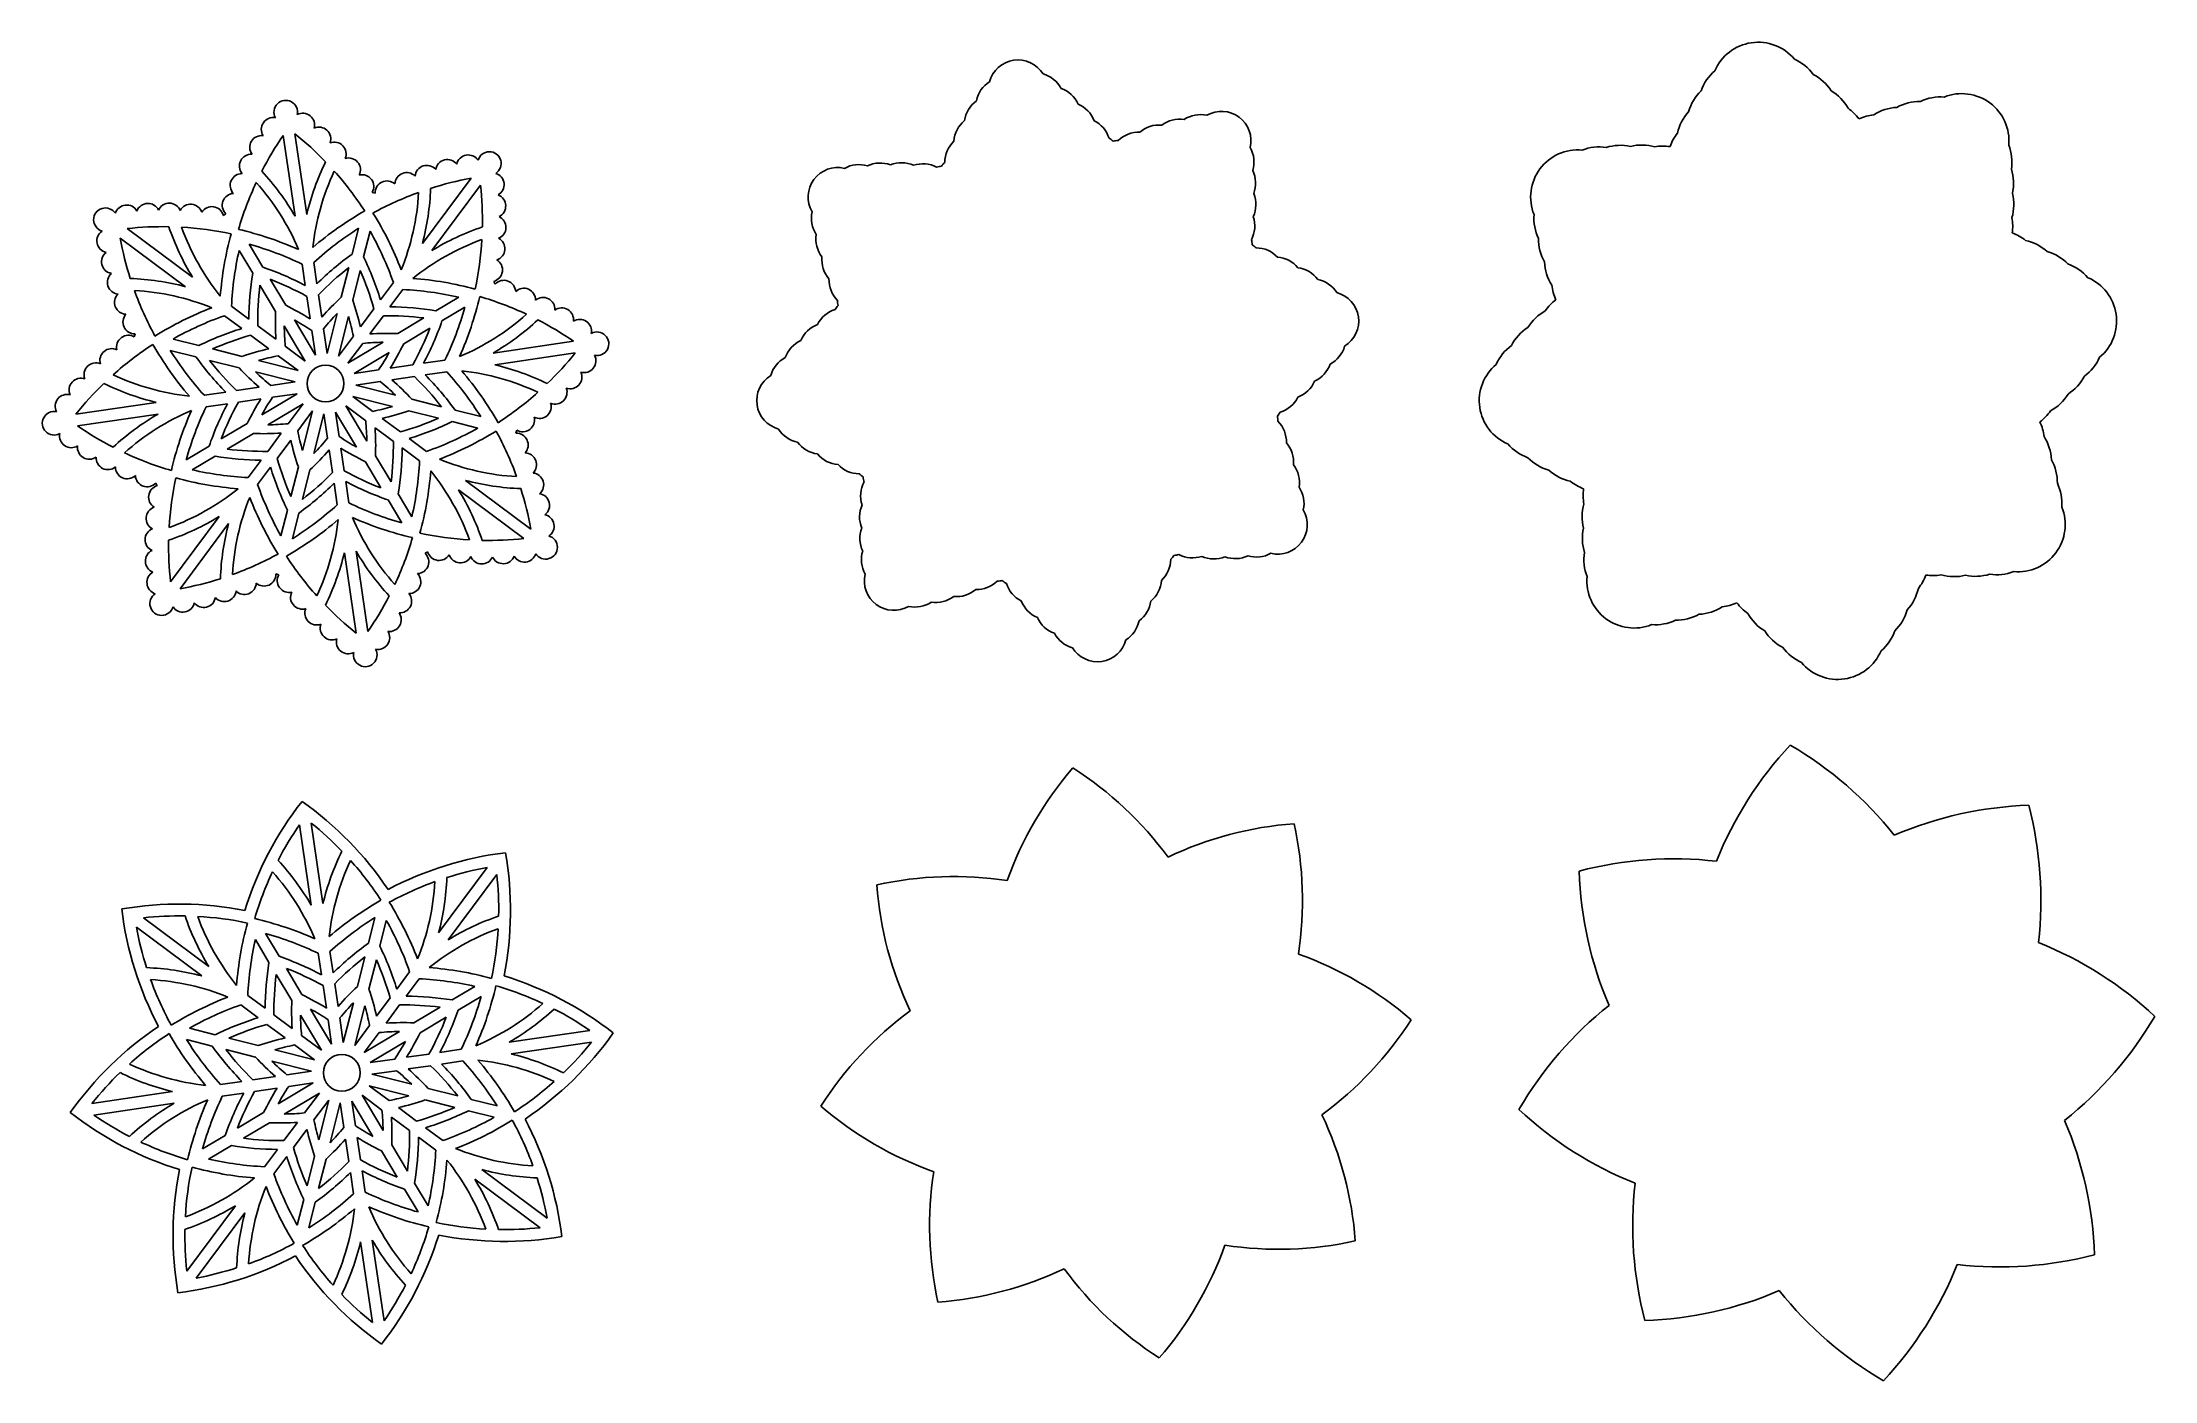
# Model space of a CAD drawing. Extents: x 273 to 631, y -24 to 203.
import ezdxf

# ---------------------------------------------------------------- set-up
doc = ezdxf.new("R2010")
doc.units = 0
doc.layers.get('0').update_dxf_attribs({"linetype": 'CONTINUOUS'})

msp = doc.modelspace()

# ---------------------------------------------------------------- linework, layer by layer
for p, q in [((314.094187, 186.756794), (316.095296, 173.096855)), ((316.073065, 187.046689), (318.074175, 173.386751)), ((345.933059, 179.509939), (337.689022, 168.435906)), ((329.683973, 176.986024), (329.178001, 177.113733)), ((347.537325, 178.315647), (339.293288, 167.241614)), ((304.389025, 173.482277), (303.940945, 173.214805)), ((286.456404, 169.367611), (297.530437, 161.123575)), ((287.650696, 170.971877), (298.724729, 162.72784)), ((326.877565, 171.019602), (325.777282, 166.660369)), ((328.816749, 170.530146), (327.716466, 166.170914)), ((306.623493, 167.27895), (308.927918, 163.418489)), ((308.3408, 168.304063), (310.645225, 164.443602)), ((317.288588, 164.951232), (317.819453, 161.327452)), ((319.267466, 165.241128), (319.798331, 161.617347)), ((310.149813, 161.371525), (312.797451, 156.936101)), ((311.86712, 162.396638), (314.514759, 157.961213)), ((325.19387, 164.348937), (323.929714, 159.340455)), ((327.133054, 163.859481), (325.868898, 158.850999)), ((332.772981, 161.832296), (330.58596, 158.894518)), ((350.047725, 161.577318), (349.780253, 162.025398)), ((305.328338, 157.811799), (308.266116, 155.624778)), ((318.090899, 159.474508), (318.648947, 155.665174)), ((320.069778, 159.764403), (320.627825, 155.955069)), ((334.377247, 160.638004), (332.190225, 157.700227)), ((343.844398, 159.34285), (339.983937, 157.038425)), ((344.86951, 157.625543), (341.00905, 155.321117)), ((304.134047, 156.207534), (307.071825, 154.020512)), ((309.768287, 154.50649), (312.856493, 152.207483)), ((314.269236, 154.470512), (317.830447, 148.504635)), ((315.986543, 155.495624), (319.547755, 149.529747)), ((320.916141, 153.986977), (321.526633, 149.819643)), ((323.226988, 156.556312), (321.526633, 149.819643)), ((325.166172, 156.066856), (323.465817, 149.330187)), ((329.467672, 157.392347), (327.168665, 154.304142)), ((331.071938, 156.198056), (328.772931, 153.10985)), ((337.936973, 155.81653), (333.501548, 153.168892)), ((338.962085, 154.099223), (334.526661, 151.451584)), ((288.980319, 153.118525), (288.85261, 152.612554)), ((295.436196, 152.251301), (299.795429, 151.151018)), ((302.106862, 150.567606), (307.115344, 149.30345)), ((308.573996, 152.902225), (311.662201, 150.603218)), ((314.452013, 151.019702), (317.830447, 148.504635)), ((318.937262, 153.697082), (319.547755, 149.529747)), ((325.980884, 152.708621), (323.465817, 149.330187)), ((331.035959, 151.697107), (325.070082, 148.135896)), ((327.585149, 151.514329), (325.070082, 148.135896)), ((363.322241, 151.872156), (349.662303, 149.871047)), ((294.946741, 150.312118), (299.305974, 149.211835)), ((301.617406, 148.628422), (306.625888, 147.364267)), ((309.899487, 148.600724), (316.636156, 146.900369)), ((313.257722, 149.415436), (316.636156, 146.900369)), ((332.061072, 149.9798), (326.095195, 146.418588)), ((330.262529, 147.029081), (326.095195, 146.418588)), ((336.039956, 147.875444), (332.230621, 147.317396)), ((341.51668, 148.677755), (337.8929, 148.14689)), ((363.612137, 149.893278), (349.952198, 147.892168)), ((306.20194, 143.50433), (310.011274, 144.062378)), ((309.410031, 146.661541), (316.1467, 144.961186)), ((311.979366, 144.350693), (316.1467, 144.961186)), ((330.552425, 145.050202), (326.38509, 144.43971)), ((333.121759, 142.739355), (326.38509, 144.43971)), ((336.329851, 145.896565), (332.520517, 145.338517)), ((341.806575, 146.698877), (338.182795, 146.168012)), ((278.919654, 139.507618), (292.579592, 141.508727)), ((300.725215, 142.702019), (304.348996, 143.232884)), ((301.015111, 140.72314), (304.638891, 141.254005)), ((306.491835, 141.525452), (310.301169, 142.083499)), ((310.470719, 139.421095), (316.436596, 142.982307)), ((311.495831, 137.703788), (317.461708, 141.265)), ((312.269261, 142.371814), (316.436596, 142.982307)), ((314.946641, 137.886566), (317.461708, 141.265)), ((316.550907, 136.692274), (319.065974, 140.070708)), ((317.365619, 133.334039), (319.065974, 140.070708)), ((326.545248, 133.905271), (322.984036, 139.871148)), ((323.594529, 135.703814), (322.984036, 139.871148)), ((328.079777, 138.381194), (324.701343, 140.89626)), ((328.262555, 134.930384), (324.701343, 140.89626)), ((329.274069, 139.985459), (325.895635, 142.500526)), ((332.632304, 140.800171), (325.895635, 142.500526)), ((340.424929, 138.833289), (335.416447, 140.097445)), ((340.914384, 140.772473), (335.905903, 142.036629)), ((347.58505, 139.088777), (343.225817, 140.189061)), ((279.209549, 137.528739), (292.869488, 139.529849)), ((303.569705, 135.301673), (308.00513, 137.949311)), ((304.594818, 133.584365), (309.030242, 136.232004)), ((311.459853, 133.20284), (313.75886, 136.291045)), ((319.304802, 132.844584), (321.005157, 139.581253)), ((321.61565, 135.413918), (321.005157, 139.581253)), ((332.763503, 134.894405), (329.675298, 137.193412)), ((333.957795, 136.498671), (330.869589, 138.797678)), ((347.095594, 137.149594), (342.736361, 138.249877)), ((353.551472, 136.28237), (353.679181, 136.788342)), ((297.66228, 131.775352), (301.522741, 134.079778)), ((313.064118, 132.008548), (315.363125, 135.096754)), ((322.462013, 129.636492), (321.903965, 133.445826)), ((324.440891, 129.926387), (323.882844, 133.735722)), ((337.203452, 131.589096), (334.265674, 133.776118)), ((338.397744, 133.193362), (335.459966, 135.380383)), ((298.687393, 130.058045), (302.547854, 132.362471)), ((308.154544, 128.762891), (310.341565, 131.700669)), ((309.758809, 127.568599), (311.945831, 130.506377)), ((315.398737, 125.541414), (316.662893, 130.549896)), ((317.337921, 125.051959), (318.602076, 130.06044)), ((330.66467, 127.004258), (328.017032, 131.439682)), ((332.381978, 128.02937), (329.734339, 132.464795)), ((292.484066, 127.823577), (292.751538, 127.375498)), ((323.264324, 124.159768), (322.733459, 127.783548)), ((325.243203, 124.449663), (324.712338, 128.073443)), ((335.908298, 122.121945), (333.603872, 125.982406)), ((354.881095, 118.429018), (343.807062, 126.673055)), ((356.075387, 120.033284), (345.001353, 128.277321)), ((294.994466, 111.085248), (303.238503, 122.159281)), ((313.715041, 118.870749), (314.815325, 123.229982)), ((315.654225, 118.381293), (316.754508, 122.740526)), ((334.190991, 121.096832), (331.886565, 124.957293)), ((296.598731, 109.890956), (304.842768, 120.96499)), ((326.458725, 102.354206), (324.457616, 116.014144)), ((328.437604, 102.644101), (326.436494, 116.30404)), ((338.142766, 115.918618), (338.590845, 116.18609)), ((312.847818, 112.414871), (313.353789, 112.287162)), ((316.850357, 69.897734), (318.851467, 56.237795)), ((318.829236, 70.187629), (320.830346, 56.527691)), ((348.68923, 62.650879), (340.445193, 51.576846)), ((350.293495, 61.456587), (342.049458, 50.382554)), ((290.406866, 54.112817), (301.480899, 45.86878)), ((329.633736, 54.160542), (328.533453, 49.801309)), ((289.212575, 52.508551), (300.286608, 44.264515)), ((309.379663, 50.41989), (311.684089, 46.559429)), ((311.096971, 51.445003), (313.401396, 47.584542)), ((331.57292, 53.671086), (330.472636, 49.311853)), ((320.044758, 48.092172), (320.575623, 44.468392)), ((322.023637, 48.382068), (322.554502, 44.758287)), ((327.95004, 47.489877), (326.685885, 42.481395)), ((329.889224, 47.000421), (328.625069, 41.991939)), ((312.905983, 44.512465), (315.553622, 40.077041)), ((314.623291, 45.537577), (317.270929, 41.102153)), ((335.529152, 44.973236), (333.34213, 42.035458)), ((337.133417, 43.778944), (334.946396, 40.841167)), ((308.084509, 40.952739), (311.022287, 38.765718)), ((320.84707, 42.615448), (321.405117, 38.806113)), ((322.825948, 42.905343), (323.383996, 39.096009)), ((325.983159, 39.697252), (324.282804, 32.960583)), ((332.223843, 40.533287), (329.924836, 37.445082)), ((346.600569, 42.48379), (342.740108, 40.179365)), ((347.625681, 40.766483), (343.76522, 38.462057)), ((306.890217, 39.348474), (309.827995, 37.161452)), ((311.330166, 36.043165), (314.418372, 33.744158)), ((312.524458, 37.64743), (315.612663, 35.348423)), ((317.025406, 37.611452), (320.586618, 31.645575)), ((318.742714, 38.636564), (322.303925, 32.670687)), ((321.693433, 36.838022), (322.303925, 32.670687)), ((323.672311, 37.127917), (324.282804, 32.960583)), ((327.922343, 39.207796), (326.221988, 32.471127)), ((328.737054, 35.849561), (326.221988, 32.471127)), ((333.828108, 39.338996), (331.529101, 36.25079)), ((340.693143, 38.95747), (336.257719, 36.309832)), ((341.718256, 37.240163), (337.282831, 34.592524)), ((297.702911, 33.453058), (302.062144, 32.352775)), ((298.192367, 35.392241), (302.5516, 34.291958)), ((304.863032, 33.708546), (309.871514, 32.44439)), ((316.013893, 32.556376), (319.392326, 30.041309)), ((317.208184, 34.160642), (320.586618, 31.645575)), ((333.79213, 34.838047), (327.826253, 31.276835)), ((330.34132, 34.655269), (327.826253, 31.276835)), ((334.817242, 33.12074), (328.851366, 29.559528)), ((366.078412, 35.013096), (352.418474, 33.011986)), ((366.368307, 33.034217), (352.708369, 31.033108)), ((304.373577, 31.769362), (309.382058, 30.505207)), ((312.166202, 29.802481), (318.902871, 28.102126)), ((312.655657, 31.741664), (319.392326, 30.041309)), ((333.0187, 30.170021), (328.851366, 29.559528)), ((338.796126, 31.016384), (334.986792, 30.458336)), ((339.086022, 29.037505), (335.276687, 28.479457)), ((344.272851, 31.818695), (340.64907, 31.28783)), ((344.562746, 29.839817), (340.938966, 29.308952)), ((303.481386, 25.842959), (307.105166, 26.373823)), ((308.95811, 26.64527), (312.767445, 27.203318)), ((309.248006, 24.666391), (313.05734, 25.224439)), ((313.226889, 22.562035), (319.192766, 26.123247)), ((314.735536, 27.491633), (318.902871, 28.102126)), ((315.025432, 25.512754), (319.192766, 26.123247)), ((332.030239, 23.126399), (328.651805, 25.641466)), ((335.388474, 23.941111), (328.651805, 25.641466)), ((333.308595, 28.191142), (329.141261, 27.58065)), ((335.87793, 25.880294), (329.141261, 27.58065)), ((343.670555, 23.913413), (338.662073, 25.177568)), ((281.675824, 22.648558), (295.335763, 24.649667)), ((281.96572, 20.669679), (295.625658, 22.670789)), ((303.771281, 23.86408), (307.395062, 24.394945)), ((314.252002, 20.844728), (320.217879, 24.40594)), ((317.702812, 21.027506), (320.217879, 24.40594)), ((319.307077, 19.833214), (321.822144, 23.211648)), ((320.121789, 16.474979), (321.822144, 23.211648)), ((322.060973, 15.985524), (323.761328, 22.722193)), ((324.371821, 18.554858), (323.761328, 22.722193)), ((329.301418, 17.046211), (325.740206, 23.012088)), ((326.350699, 18.844754), (325.740206, 23.012088)), ((330.835948, 21.522134), (327.457514, 24.0372)), ((331.018725, 18.071323), (327.457514, 24.0372)), ((336.713965, 19.639611), (333.62576, 21.938618)), ((343.181099, 21.974229), (338.172618, 23.238385)), ((350.34122, 22.229717), (345.981987, 23.330001)), ((306.325876, 18.442612), (310.7613, 21.090251)), ((307.350988, 16.725305), (311.786413, 19.372944)), ((314.216023, 16.34378), (316.51503, 19.431985)), ((315.820289, 15.149488), (318.119296, 18.237694)), ((335.519674, 18.035345), (332.431468, 20.334352)), ((341.153914, 16.334302), (338.216136, 18.521323)), ((349.851765, 20.290534), (345.492532, 21.390817)), ((300.418451, 14.916292), (304.278912, 17.220718)), ((301.443563, 13.198985), (305.304024, 15.50341)), ((310.910714, 11.903831), (313.097736, 14.841609)), ((325.218183, 12.777432), (324.660136, 16.586766)), ((327.197062, 13.067327), (326.639014, 16.876662)), ((333.420841, 10.145198), (330.773202, 14.580622)), ((335.138148, 11.17031), (332.49051, 15.605735)), ((339.959623, 14.730036), (337.021845, 16.917058)), ((312.51498, 10.709539), (314.702001, 13.647317)), ((318.154908, 8.682354), (319.419063, 13.690836)), ((320.094091, 8.192898), (321.358247, 13.20138)), ((326.020495, 7.300707), (325.48963, 10.924488)), ((327.999373, 7.590603), (327.468509, 11.214383)), ((358.831557, 3.174224), (347.757524, 11.418261)), ((336.947161, 4.237772), (334.642736, 8.098233)), ((338.664468, 5.262885), (336.360043, 9.123346)), ((357.637266, 1.569958), (346.563232, 9.813995)), ((297.750637, -5.773812), (305.994673, 5.300221)), ((299.354902, -6.968104), (307.598939, 4.10593)), ((316.471212, 2.011689), (317.571495, 6.370922)), ((318.410396, 1.522233), (319.510679, 5.881466)), ((329.214896, -14.504854), (327.213786, -0.844916)), ((331.193774, -14.214959), (329.192665, -0.55502))]:
    msp.add_line(p, q)
for centre in [(321.265895, 144.700448), (324.022066, 27.841388)]:
    msp.add_circle(centre, 3.119147)
for centre, radius, start, end in [((564.117008, 194.568733), 8, 39.823782, 156.844719), ((438.638796, 194.568733), 5, 31.666088, 165.002412), ((441.530237, 192.383267), 5, 28.066088, 74.16704), ((561.97393, 191.645736), 8, 130.659154, 160.444719), ((567.00845, 192.383267), 8, 36.223782, 66.009347), ((569.756959, 190.020558), 8, 32.623782, 62.409347), ((436.495718, 191.645736), 5, 122.50146, 168.602412), ((444.278746, 190.020558), 5, 24.466088, 70.56704), ((560.018618, 188.593942), 8, 134.259154, 164.044719), ((572.351689, 187.489932), 8, 29.023782, 58.809347), ((598.631347, 185.857213), 8, 354.823782, 111.844719), ((312.381384, 187.795703), 2, 78.778134, 212.325738), ((314.524462, 190.7187), 2, 347.942763, 208.725738), ((317.415903, 188.533233), 2, 344.342763, 117.890366), ((434.540405, 188.593942), 5, 126.10146, 172.202412), ((446.873476, 187.489932), 5, 20.866088, 66.96704), ((469.570878, 185.305727), 5, 77.50146, 123.602412), ((473.153134, 185.857213), 5, 346.666088, 120.002412), ((558.258787, 185.425395), 8, 137.859154, 167.644719), ((574.782399, 184.801374), 8, 36.535002, 55.209347), ((584.608176, 182.321319), 8, 96.459154, 115.133498), ((588.023642, 183.534284), 8, 92.859154, 122.644719), ((591.508532, 184.530397), 8, 89.259154, 119.044719), ((595.049091, 185.305727), 8, 85.659154, 115.444719), ((310.426071, 184.743909), 2, 82.378134, 215.925738), ((359.958557, 155.160276), 55.694528, 145.436575, 152.701219), ((281.198853, 143.62239), 55.694528, 43.967282, 51.231926), ((320.164412, 186.170525), 2, 340.742763, 114.290366), ((432.780574, 185.425395), 5, 129.70146, 175.802412), ((449.304186, 184.801374), 5, 17.266088, 63.36704), ((451.561284, 181.965496), 5, 49.928201, 59.76704), ((459.129963, 182.321319), 5, 88.30146, 134.402412), ((462.54543, 183.534284), 5, 84.70146, 130.802412), ((466.030319, 184.530397), 5, 81.10146, 127.202412), ((556.701384, 182.1526), 8, 141.459154, 160.133498), ((308.66624, 181.575362), 2, 85.978134, 219.525738), ((322.759142, 183.639898), 2, 337.142763, 110.690366), ((325.189852, 180.951341), 2, 333.542763, 107.090366), ((341.915985, 180.680364), 2, 37.378134, 170.925738), ((345.456544, 181.455693), 2, 33.778134, 167.325738), ((349.0388, 182.007179), 2, 302.942763, 163.725738), ((431.223171, 182.1526), 5, 133.30146, 179.402412), ((455.7974, 180.896288), 5, 91.90146, 101.740299), ((473.652334, 182.267297), 5, 343.066088, 29.16704), ((533.551711, 176.323386), 8, 84.823782, 201.844719), ((537.141626, 176.822586), 8, 81.223782, 111.009347), ((540.755803, 177.095388), 8, 77.623782, 107.409347), ((544.379977, 177.140715), 8, 74.023782, 103.809347), ((547.999846, 176.95839), 8, 81.535002, 100.209347), ((599.130546, 182.267297), 8, 351.223782, 21.009347), ((307.108837, 178.302566), 2, 89.578134, 223.125738), ((278.8779, 151.444125), 43.057814, 30.190442, 42.807457), ((359.938446, 163.319071), 43.057814, 153.861044, 166.478059), ((359.938446, 163.319071), 41.057814, 154.936323, 173.761204), ((281.198853, 143.62239), 55.694528, 33.01253, 41.755299), ((327.44695, 178.115463), 2, 329.942763, 103.490366), ((335.015629, 178.471286), 2, 44.578134, 178.125738), ((338.431095, 179.684251), 2, 40.978134, 174.525738), ((356.021954, 124.73682), 55.694528, 100.436575, 107.701219), ((349.538, 178.417263), 2, 299.342763, 72.890366), ((408.073498, 176.323386), 5, 76.666088, 210.002412), ((411.663414, 176.822586), 5, 73.066088, 119.16704), ((415.27759, 177.095388), 5, 69.466088, 115.56704), ((418.901765, 177.140715), 5, 65.866088, 111.96704), ((422.521634, 176.95839), 5, 62.266088, 108.36704), ((426.122912, 176.549131), 5, 94.928201, 104.76704), ((429.874342, 178.788472), 5, 136.90146, 146.740299), ((473.925136, 178.65312), 5, 339.466088, 25.56704), ((599.403349, 178.65312), 8, 347.623782, 17.409347), ((305.760007, 174.938439), 2, 93.178134, 226.725738), ((359.958557, 155.160276), 55.694528, 154.913202, 163.655971), ((278.8779, 151.444125), 41.057814, 22.907297, 41.732177), ((356.021954, 124.73682), 55.694528, 109.913202, 118.655971), ((331.683065, 177.046255), 2, 48.178134, 181.725738), ((296.061556, 179.441786), 41.057814, 337.907297, 356.732177), ((296.061556, 179.441786), 43.057814, 345.190442, 357.807457), ((292.171917, 172.269823), 55.694528, 358.967282, 6.231926), ((349.810802, 174.803087), 2, 295.742763, 69.290366), ((473.970464, 175.028946), 5, 335.866088, 21.96704), ((599.448676, 175.028946), 8, 344.023782, 13.809347), ((283.959164, 172.473352), 2, 32.942763, 253.725738), ((287.54908, 172.972552), 2, 29.342763, 162.890366), ((291.163256, 173.245354), 2, 25.742763, 159.290366), ((294.787431, 173.290682), 2, 22.142763, 155.690366), ((298.4073, 173.108356), 2, 18.542763, 152.090366), ((302.008577, 172.699097), 2, 14.942763, 148.490366), ((356.021954, 124.73682), 56.694528, 119.735584, 130.60376), ((281.198853, 143.62239), 56.694528, 21.064741, 31.932917), ((349.85613, 171.178912), 2, 292.142763, 65.690366), ((408.624984, 172.74113), 5, 167.50146, 213.602412), ((473.788138, 171.409077), 5, 332.266088, 18.36704), ((534.103197, 172.74113), 8, 175.659154, 205.444719), ((599.266351, 171.409077), 8, 351.535002, 10.209347), ((284.51065, 168.891096), 2, 123.778134, 257.325738), ((341.229523, 179.456506), 55.694528, 190.436575, 197.701219), ((293.69652, 115.606469), 55.694528, 88.967282, 96.231926), ((335.446163, 185.211425), 43.057814, 198.861044, 211.478059), ((293.69652, 115.606469), 55.694528, 78.01253, 86.755299), ((335.446163, 185.211425), 41.057814, 199.936323, 218.761204), ((359.958557, 155.160276), 56.694528, 164.735584, 175.60376), ((293.69652, 115.606469), 56.694528, 66.064741, 76.932917), ((356.021954, 124.73682), 54.694528, 122.198728, 132.221282), ((281.198853, 143.62239), 54.694528, 19.447219, 29.469773), ((361.776873, 130.52018), 41.057814, 109.936323, 128.761204), ((361.776873, 130.52018), 43.057814, 108.861044, 121.478059), ((292.171917, 172.269823), 55.694528, 348.01253, 356.755299), ((349.673804, 167.559043), 2, 288.542763, 62.090366), ((409.400313, 169.200571), 5, 171.10146, 217.202412), ((473.378879, 167.807799), 5, 4.928201, 14.76704), ((534.878526, 169.200571), 8, 179.259154, 209.044719), ((604.460561, 162.70754), 8, 51.459154, 70.133498), ((607.733356, 161.150136), 8, 47.859154, 77.644719), ((285.285979, 165.350537), 2, 127.378134, 260.925738), ((359.958557, 155.160276), 54.694528, 167.198728, 177.221282), ((293.69652, 115.606469), 54.694528, 64.447219, 74.469773), ((356.021954, 124.73682), 51.694528, 125.8076, 134.485161), ((281.198853, 143.62239), 51.694528, 17.183339, 25.860901), ((349.264545, 163.957766), 2, 284.942763, 58.490366), ((410.396426, 165.715681), 5, 174.70146, 220.802412), ((475.618221, 164.056369), 5, 46.90146, 56.740299), ((478.982348, 162.70754), 5, 43.30146, 89.402412), ((482.255143, 161.150136), 5, 39.70146, 85.802412), ((535.874639, 165.715681), 8, 182.859154, 212.644719), ((610.901903, 159.390306), 8, 44.259154, 74.044719), ((613.953697, 157.434993), 8, 40.659154, 70.444719), ((286.282092, 161.865648), 2, 130.978134, 264.525738), ((286.524557, 119.496109), 43.057814, 75.190442, 87.807457), ((359.958557, 155.160276), 51.694528, 170.8076, 179.485161), ((359.958557, 155.160276), 50.194528, 172.891797, 180.746301), ((293.69652, 115.606469), 51.694528, 62.183339, 70.860901), ((293.69652, 115.606469), 50.194528, 60.9222, 68.776704), ((356.021954, 124.73682), 50.194528, 127.891797, 135.746301), ((281.198853, 143.62239), 50.194528, 15.9222, 23.776704), ((331.725723, 106.007786), 56.694528, 74.735584, 85.60376), ((351.503886, 160.206336), 2, 3.178134, 136.725738), ((411.609392, 162.300215), 5, 178.30146, 224.402412), ((485.42369, 159.390306), 5, 36.10146, 82.202412), ((488.475484, 157.434993), 5, 32.50146, 78.602412), ((537.087604, 162.300215), 8, 186.459154, 205.133498), ((616.876694, 155.291915), 8, 309.823782, 66.844719), ((287.495057, 158.450182), 2, 134.578134, 268.125738), ((341.229523, 179.456506), 55.694528, 199.913202, 208.655971), ((286.524557, 119.496109), 41.057814, 67.907297, 86.732177), ((293.69652, 115.606469), 47.194528, 58.081366, 63.824922), ((356.021954, 124.73682), 47.194528, 132.843578, 138.587135), ((281.198853, 143.62239), 47.194528, 13.081366, 18.824922), ((331.725723, 106.007786), 51.694528, 80.8076, 89.485161), ((331.725723, 106.007786), 54.694528, 77.198728, 87.221282), ((292.171917, 172.269823), 54.694528, 334.447219, 344.469773), ((292.171917, 172.269823), 56.694528, 336.064741, 346.932917), ((331.725723, 106.007786), 55.694528, 64.913202, 73.655971), ((354.868014, 158.857506), 2, 359.578134, 133.125738), ((358.140809, 157.300103), 2, 355.978134, 129.525738), ((411.965214, 154.731536), 5, 139.928201, 149.76704), ((413.034422, 158.967651), 5, 181.90146, 191.740299), ((491.398481, 155.291915), 5, 301.666088, 75.002412), ((534.607549, 152.474438), 8, 126.535002, 145.209347), ((288.920088, 155.117618), 2, 138.178134, 271.725738), ((322.343953, 104.633406), 56.694528, 111.064741, 121.932917), ((322.343953, 104.633406), 54.694528, 109.447219, 119.469773), ((322.343953, 104.633406), 51.694528, 107.183339, 115.860901), ((359.958557, 155.160276), 47.194528, 177.843578, 183.587135), ((359.958557, 155.160276), 45.694528, 180.864919, 185.198944), ((293.69652, 115.606469), 45.694528, 56.469557, 60.803582), ((356.021954, 124.73682), 45.694528, 135.864919, 140.198944), ((281.198853, 143.62239), 45.694528, 11.469557, 15.803582), ((331.725723, 106.007786), 50.194528, 82.891797, 90.746301), ((292.171917, 172.269823), 50.194528, 330.9222, 338.776704), ((292.171917, 172.269823), 51.694528, 332.183339, 340.860901), ((328.009572, 187.088443), 41.057814, 292.907297, 311.732177), ((328.009572, 187.088443), 43.057814, 300.190442, 312.807457), ((331.725723, 106.007786), 55.694528, 55.436575, 62.701219), ((361.309356, 155.540272), 2, 352.378134, 125.925738), ((364.36115, 153.584959), 2, 348.778134, 122.325738), ((406.440779, 150.043728), 5, 110.866088, 156.96704), ((409.129337, 152.474438), 5, 107.266088, 153.36704), ((529.388365, 147.448998), 8, 122.623782, 152.409347), ((531.918992, 150.043728), 8, 119.023782, 148.809347), ((285.015002, 148.624405), 2, 63.542763, 197.090366), ((322.343953, 104.633406), 55.694528, 123.01253, 131.755299), ((287.85088, 150.881503), 2, 59.942763, 193.490366), ((341.229523, 179.456506), 56.694528, 209.735584, 220.60376), ((322.343953, 104.633406), 50.194528, 105.9222, 113.776704), ((322.343953, 104.633406), 47.194528, 103.081366, 108.824922), ((331.725723, 106.007786), 45.694528, 90.864919, 95.198944), ((331.725723, 106.007786), 47.194528, 87.843578, 93.587135), ((292.171917, 172.269823), 47.194528, 328.081366, 333.824922), ((367.284147, 151.441881), 2, 257.942763, 118.725738), ((403.910152, 147.448998), 5, 114.466088, 160.56704), ((489.213015, 152.400474), 5, 298.066088, 344.16704), ((527.025656, 144.700489), 8, 126.223782, 156.009347), ((282.326445, 146.193694), 2, 67.142763, 200.690366), ((341.229523, 179.456506), 54.694528, 212.198728, 222.221282), ((341.229523, 179.456506), 51.694528, 215.8076, 224.485161), ((341.229523, 179.456506), 50.194528, 217.891797, 225.746301), ((341.229523, 179.456506), 47.194528, 222.843578, 228.587135), ((322.343953, 104.633406), 45.694528, 101.469557, 105.803582), ((292.171917, 172.269823), 45.694528, 326.469557, 330.803582), ((339.884519, 106.027897), 41.057814, 64.936323, 83.761204), ((301.302267, 109.944389), 56.694528, 29.735584, 40.60376), ((339.884519, 106.027897), 43.057814, 63.861044, 76.478059), ((320.187838, 184.76749), 55.694528, 313.967282, 321.231926), ((365.098681, 148.55044), 2, 254.342763, 27.890366), ((401.547444, 144.700489), 5, 118.066088, 164.16704), ((486.850307, 149.651964), 5, 294.466088, 340.56704), ((524.84019, 141.809048), 8, 129.823782, 246.844719), ((614.691228, 152.400474), 8, 306.223782, 336.009347), ((279.795818, 143.598964), 2, 70.742763, 204.290366), ((322.343953, 104.633406), 55.694528, 133.967282, 141.231926), ((302.647272, 183.372998), 43.057814, 243.861044, 256.478059), ((302.647272, 183.372998), 41.057814, 244.936323, 263.761204), ((341.229523, 179.456506), 45.694528, 225.864919, 230.198944), ((301.302267, 109.944389), 45.694528, 45.864919, 50.198944), ((301.302267, 109.944389), 47.194528, 42.843578, 48.587135), ((301.302267, 109.944389), 50.194528, 37.891797, 45.746301), ((301.302267, 109.944389), 51.694528, 35.8076, 44.485161), ((301.302267, 109.944389), 54.694528, 32.198728, 42.221282), ((360.205346, 143.207201), 2, 247.142763, 20.690366), ((362.735972, 145.801931), 2, 250.742763, 24.290366), ((399.361978, 141.809048), 5, 121.666088, 255.002412), ((484.31968, 147.057235), 5, 290.866088, 336.96704), ((612.328519, 149.651964), 8, 302.623782, 332.409347), ((275.247643, 137.959014), 2, 77.942763, 298.725738), ((277.433109, 140.850455), 2, 74.342763, 207.890366), ((314.522218, 102.312453), 41.057814, 112.907297, 131.732177), ((350.359874, 117.131072), 56.694528, 156.064741, 166.932917), ((350.359874, 117.131072), 54.694528, 154.447219, 164.469773), ((350.359874, 117.131072), 51.694528, 152.183339, 160.860901), ((350.359874, 117.131072), 50.194528, 150.9222, 158.776704), ((350.359874, 117.131072), 47.194528, 148.081366, 153.824922), ((350.359874, 117.131072), 45.694528, 146.469557, 150.803582), ((320.187838, 184.76749), 45.694528, 281.469557, 285.803582), ((320.187838, 184.76749), 47.194528, 283.081366, 288.824922), ((320.187838, 184.76749), 55.694528, 303.01253, 311.755299), ((357.516788, 140.776491), 2, 243.542763, 17.090366), ((478.795245, 142.369426), 5, 319.928201, 329.76704), ((481.631122, 144.626524), 5, 287.266088, 333.36704), ((607.109335, 144.626524), 8, 306.535002, 325.209347), ((609.797893, 147.057235), 8, 299.023782, 328.809347), ((278.17064, 135.815936), 2, 168.778134, 302.325738), ((310.806067, 183.393109), 55.694528, 235.436575, 242.701219), ((314.522218, 102.312453), 43.057814, 120.190442, 132.807457), ((310.806067, 183.393109), 47.194528, 267.843578, 273.587135), ((310.806067, 183.393109), 45.694528, 270.864919, 275.198944), ((361.332937, 145.778505), 45.694528, 191.469557, 195.803582), ((282.573234, 134.24062), 45.694528, 0.864919, 5.198944), ((282.573234, 134.24062), 47.194528, 357.843578, 3.587135), ((320.187838, 184.76749), 50.194528, 285.9222, 293.776704), ((320.187838, 184.76749), 51.694528, 287.183339, 295.860901), ((320.187838, 184.76749), 54.694528, 289.447219, 299.469773), ((320.187838, 184.76749), 56.694528, 291.064741, 301.932917), ((301.302267, 109.944389), 55.694528, 19.913202, 28.655971), ((353.611702, 134.283278), 2, 318.178134, 91.725738), ((354.68091, 138.519393), 2, 239.942763, 13.490366), ((402.284974, 139.665969), 5, 212.50146, 258.602412), ((477.726037, 138.133311), 5, 1.90146, 11.740299), ((479.151067, 134.800747), 5, 358.30146, 44.402412), ((604.62928, 134.800747), 8, 6.459154, 25.133498), ((281.222434, 133.860623), 2, 172.378134, 305.925738), ((310.806067, 183.393109), 55.694528, 244.913202, 253.655971), ((310.806067, 183.393109), 50.194528, 262.891797, 270.746301), ((361.332937, 145.778505), 47.194528, 193.081366, 198.824922), ((286.509837, 164.664076), 47.194528, 312.843578, 318.587135), ((286.509837, 164.664076), 45.694528, 315.864919, 320.198944), ((348.835271, 173.794426), 45.694528, 236.469557, 240.803582), ((348.835271, 173.794426), 47.194528, 238.081366, 243.824922), ((282.573234, 134.24062), 50.194528, 352.891797, 0.746301), ((282.573234, 134.24062), 51.694528, 350.8076, 359.485161), ((355.036733, 130.950714), 2, 314.578134, 88.125738), ((405.336768, 137.710657), 5, 216.10146, 262.202412), ((408.505316, 135.950826), 5, 219.70146, 265.802412), ((480.364033, 131.385281), 5, 354.70146, 40.802412), ((527.763187, 139.665969), 8, 220.659154, 250.444719), ((605.842245, 131.385281), 8, 2.859154, 32.644719), ((284.390981, 132.100793), 2, 175.978134, 309.525738), ((287.663777, 130.543389), 2, 179.578134, 313.125738), ((291.027904, 129.19456), 2, 183.178134, 316.725738), ((310.806067, 183.393109), 54.694528, 257.198728, 267.221282), ((310.806067, 183.393109), 51.694528, 260.8076, 269.485161), ((361.332937, 145.778505), 51.694528, 197.183339, 205.860901), ((361.332937, 145.778505), 50.194528, 195.9222, 203.776704), ((286.509837, 164.664076), 50.194528, 307.891797, 315.746301), ((348.835271, 173.794426), 50.194528, 240.9222, 248.776704), ((282.573234, 134.24062), 54.694528, 347.198728, 357.221282), ((282.573234, 134.24062), 56.694528, 344.735584, 355.60376), ((307.085628, 104.18947), 41.057814, 19.936323, 38.761204), ((356.007234, 169.904786), 41.057814, 247.907297, 266.732177), ((356.249699, 127.535247), 2, 310.978134, 84.525738), ((411.778111, 134.393423), 5, 223.30146, 269.402412), ((415.142238, 133.044593), 5, 226.90146, 236.740299), ((481.360146, 127.900392), 5, 351.10146, 37.202412), ((530.814981, 137.710657), 8, 224.259154, 254.044719), ((533.983528, 135.950826), 8, 227.859154, 257.644719), ((606.838358, 127.900392), 8, 359.259154, 29.044719), ((293.267246, 125.44313), 2, 104.942763, 238.490366), ((350.359874, 117.131072), 55.694528, 168.01253, 176.755299), ((280.754918, 158.880715), 41.057814, 289.936323, 308.761204), ((310.806067, 183.393109), 56.694528, 254.735584, 265.60376), ((346.470234, 109.959109), 41.057814, 157.907297, 176.732177), ((361.332937, 145.778505), 56.694528, 201.064741, 211.932917), ((361.332937, 145.778505), 54.694528, 199.447219, 209.469773), ((286.509837, 164.664076), 51.694528, 305.8076, 314.485161), ((348.835271, 173.794426), 51.694528, 242.183339, 250.860901), ((307.085628, 104.18947), 43.057814, 18.861044, 31.478059), ((356.007234, 169.904786), 43.057814, 255.190442, 267.807457), ((301.302267, 109.944389), 55.694528, 10.436575, 17.701219), ((357.245811, 124.050358), 2, 307.378134, 80.925738), ((416.972321, 125.691885), 5, 152.266088, 198.36704), ((417.38158, 129.293163), 5, 184.928201, 194.76704), ((482.135475, 124.359833), 5, 347.50146, 33.602412), ((537.256323, 134.393423), 8, 231.459154, 250.133498), ((542.450533, 125.691885), 8, 171.535002, 190.209347), ((607.613688, 124.359833), 8, 355.659154, 25.444719), ((292.857987, 121.841852), 2, 108.542763, 242.090366), ((280.754918, 158.880715), 43.057814, 288.861044, 301.478059), ((286.509837, 164.664076), 54.694528, 302.198728, 312.221282), ((348.835271, 173.794426), 54.694528, 244.447219, 254.469773), ((363.65389, 137.95677), 41.057814, 202.907297, 221.732177), ((348.835271, 173.794426), 56.694528, 246.064741, 256.932917), ((358.021141, 120.509799), 2, 303.778134, 77.325738), ((416.789995, 122.072016), 5, 155.866088, 201.96704), ((482.686961, 120.777577), 5, 256.666088, 30.002412), ((542.268208, 122.072016), 8, 164.023782, 193.809347), ((608.165173, 120.777577), 8, 264.823782, 21.844719), ((292.675661, 118.221983), 2, 112.142763, 245.690366), ((346.470234, 109.959109), 43.057814, 165.190442, 177.807457), ((286.509837, 164.664076), 56.694528, 299.735584, 310.60376), ((282.593345, 126.081824), 41.057814, 334.936323, 353.761204), ((282.573234, 134.24062), 55.694528, 334.913202, 343.655971), ((348.835271, 173.794426), 55.694528, 258.01253, 266.755299), ((348.835271, 173.794426), 55.694528, 268.967282, 276.231926), ((358.572627, 116.927543), 2, 212.942763, 73.725738), ((416.835323, 118.447842), 5, 159.466088, 205.56704), ((542.313536, 118.447842), 8, 167.623782, 197.409347), ((292.720989, 114.597809), 2, 115.742763, 249.290366), ((350.359874, 117.131072), 55.694528, 178.967282, 186.231926), ((286.509837, 164.664076), 55.694528, 289.913202, 298.655971), ((361.332937, 145.778505), 55.694528, 213.01253, 221.755299), ((282.593345, 126.081824), 43.057814, 333.861044, 346.478059), ((363.65389, 137.95677), 43.057814, 210.190442, 222.807457), ((336.771783, 114.462456), 2, 273.178134, 46.725738), ((340.523213, 116.701798), 2, 194.942763, 328.490366), ((344.124491, 116.292539), 2, 198.542763, 332.090366), ((347.74436, 116.110213), 2, 202.142763, 335.690366), ((351.368534, 116.155541), 2, 205.742763, 339.290366), ((354.982711, 116.428343), 2, 209.342763, 342.890366), ((417.108125, 114.833665), 5, 163.066088, 209.16704), ((459.537288, 114.948363), 5, 313.30146, 359.402412), ((460.886117, 118.31249), 5, 316.90146, 326.740299), ((464.637547, 120.551832), 5, 274.928201, 284.76704), ((468.238825, 120.142572), 5, 242.266088, 288.36704), ((471.858694, 119.960247), 5, 245.866088, 291.96704), ((475.482869, 120.005575), 5, 249.466088, 295.56704), ((479.097045, 120.278377), 5, 253.066088, 299.16704), ((542.586338, 114.833665), 8, 171.223782, 201.009347), ((292.993791, 110.983632), 2, 119.342763, 252.890366), ((286.509837, 164.664076), 55.694528, 280.436575, 287.701219), ((310.848725, 112.35464), 2, 228.178134, 1.725738), ((315.08484, 111.285433), 2, 149.942763, 283.490366), ((335.422954, 111.098329), 2, 269.578134, 43.125738), ((417.607325, 111.24375), 5, 166.666088, 300.002412), ((431.630496, 114.779643), 5, 268.30146, 314.402412), ((434.963059, 116.204674), 5, 271.90146, 281.740299), ((439.199175, 115.135466), 5, 229.928201, 239.76704), ((457.979885, 111.675567), 5, 309.70146, 355.802412), ((543.085538, 111.24375), 8, 174.823782, 291.844719), ((585.0155, 114.948363), 8, 321.459154, 340.133498), ((593.717038, 120.142572), 8, 261.535002, 280.209347), ((597.336907, 119.960247), 8, 254.023782, 283.809347), ((600.961081, 120.005575), 8, 257.623782, 287.409347), ((604.575258, 120.278377), 8, 261.223782, 291.009347), ((293.492991, 107.393716), 2, 122.942763, 343.725738), ((297.075247, 107.945202), 2, 213.778134, 347.325738), ((300.615806, 108.720531), 2, 217.378134, 350.925738), ((304.100695, 109.716644), 2, 220.978134, 354.525738), ((307.516161, 110.92961), 2, 224.578134, 358.125738), ((317.341938, 108.449555), 2, 153.542763, 287.090366), ((282.573234, 134.24062), 55.694528, 325.436575, 332.701219), ((333.86555, 107.825534), 2, 265.978134, 39.525738), ((421.189581, 111.795236), 5, 257.50146, 303.602412), ((424.73014, 112.570565), 5, 261.10146, 307.202412), ((428.215029, 113.566678), 5, 264.70146, 310.802412), ((441.456273, 112.299588), 5, 197.266088, 243.36704), ((443.886983, 109.611031), 5, 200.866088, 246.96704), ((456.220054, 108.50702), 5, 306.10146, 352.202412), ((557.108708, 114.779643), 8, 276.459154, 295.133498), ((566.934485, 112.299588), 8, 216.535002, 235.209347), ((583.458097, 111.675567), 8, 317.859154, 347.644719), ((319.772649, 105.760997), 2, 157.142763, 290.690366), ((322.367379, 103.230371), 2, 160.742763, 294.290366), ((361.332937, 145.778505), 55.694528, 223.967282, 231.231926), ((332.10572, 104.656987), 2, 262.378134, 35.925738), ((446.481713, 107.080404), 5, 204.466088, 250.56704), ((454.264741, 105.455226), 5, 302.50146, 348.602412), ((546.667794, 111.795236), 8, 265.659154, 295.444719), ((550.208353, 112.570565), 8, 269.259154, 299.044719), ((553.693242, 113.566678), 8, 272.859154, 302.644719), ((569.365196, 109.611031), 8, 209.023782, 238.809347), ((581.698267, 108.50702), 8, 314.259154, 344.044719), ((325.115888, 100.867662), 2, 164.342763, 297.890366), ((330.150407, 101.605193), 2, 258.778134, 32.325738), ((449.230222, 104.717695), 5, 208.066088, 254.16704), ((452.121663, 102.532229), 5, 211.666088, 345.002412), ((571.959925, 107.080404), 8, 212.623782, 242.409347), ((579.742954, 105.455226), 8, 310.659154, 340.444719), ((328.007329, 98.682196), 2, 167.942763, 28.725738), ((574.708434, 104.717695), 8, 216.223782, 246.009347), ((577.599876, 102.532229), 8, 219.823782, 336.844719), ((616.142517, 39.971877), 63.694528, 137.00617, 158.119212), ((537.382813, 28.433992), 63.694528, 38.549288, 59.662331), ((493.962069, 39.971877), 60.694528, 139.310459, 160.307804), ((415.202366, 28.433992), 60.694528, 36.360697, 57.358042), ((362.714727, 38.301216), 57.694528, 141.951936, 162.80709), ((283.955024, 26.76333), 57.694528, 33.86141, 54.716564), ((612.205914, 9.548421), 63.694528, 92.00617, 113.119212), ((548.355877, 57.081425), 63.694528, 353.549288, 14.662331), ((362.714727, 38.301216), 55.694528, 145.436575, 152.701219), ((283.955024, 26.76333), 55.694528, 43.967282, 51.231926), ((490.025466, 9.548421), 60.694528, 94.310459, 115.307804), ((426.175429, 57.081425), 60.694528, 351.360697, 12.358042), ((362.694616, 46.460011), 43.057814, 153.861044, 166.478059), ((358.778125, 7.87776), 57.694528, 96.951936, 117.80709), ((294.928087, 55.410763), 57.694528, 348.86141, 9.716564), ((362.714727, 38.301216), 55.694528, 154.913202, 163.655971), ((281.634071, 34.585065), 41.057814, 22.907297, 41.732177), ((281.634071, 34.585065), 43.057814, 30.190442, 42.807457), ((362.694616, 46.460011), 41.057814, 154.936323, 173.761204), ((283.955024, 26.76333), 55.694528, 33.01253, 41.755299), ((298.817727, 62.582726), 43.057814, 345.190442, 357.807457), ((358.778125, 7.87776), 55.694528, 100.436575, 107.701219), ((294.928087, 55.410763), 55.694528, 358.967282, 6.231926), ((427.700032, 0.418071), 60.694528, 81.360697, 102.358042), ((549.88048, 0.418071), 63.694528, 83.549288, 104.662331), ((597.413483, 64.268108), 63.694528, 182.00617, 203.119212), ((358.778125, 7.87776), 55.694528, 109.913202, 118.655971), ((298.817727, 62.582726), 41.057814, 337.907297, 356.732177), ((475.233036, 64.268108), 60.694528, 184.310459, 205.307804), ((296.45269, -1.252591), 57.694528, 78.86141, 99.716564), ((343.985694, 62.597446), 57.694528, 186.951936, 207.80709), ((296.45269, -1.252591), 55.694528, 88.967282, 96.231926), ((338.202333, 68.352365), 43.057814, 198.861044, 211.478059), ((296.45269, -1.252591), 55.694528, 78.01253, 86.755299), ((338.202333, 68.352365), 41.057814, 199.936323, 218.761204), ((296.45269, -1.252591), 56.694528, 66.064741, 76.932917), ((358.778125, 7.87776), 56.694528, 119.735584, 130.60376), ((358.778125, 7.87776), 54.694528, 122.198728, 132.221282), ((283.955024, 26.76333), 56.694528, 21.064741, 31.932917), ((364.533044, 13.66112), 43.057814, 108.861044, 121.478059), ((343.985694, 62.597446), 55.694528, 190.436575, 197.701219), ((362.714727, 38.301216), 56.694528, 164.735584, 175.60376), ((362.714727, 38.301216), 54.694528, 167.198728, 177.221282), ((296.45269, -1.252591), 54.694528, 64.447219, 74.469773), ((283.955024, 26.76333), 54.694528, 19.447219, 29.469773), ((364.533044, 13.66112), 41.057814, 109.936323, 128.761204), ((294.928087, 55.410763), 55.694528, 348.01253, 356.755299), ((362.714727, 38.301216), 51.694528, 170.8076, 179.485161), ((296.45269, -1.252591), 51.694528, 62.183339, 70.860901), ((358.778125, 7.87776), 51.694528, 125.8076, 134.485161), ((358.778125, 7.87776), 50.194528, 127.891797, 135.746301), ((283.955024, 26.76333), 50.194528, 15.9222, 23.776704), ((283.955024, 26.76333), 51.694528, 17.183339, 25.860901), ((465.729236, -9.180612), 60.694528, 49.310459, 70.307804), ((587.909684, -9.180612), 63.694528, 47.00617, 68.119212), ((289.280727, 2.637049), 43.057814, 75.190442, 87.807457), ((289.280727, 2.637049), 41.057814, 67.907297, 86.732177), ((343.985694, 62.597446), 55.694528, 199.913202, 208.655971), ((362.714727, 38.301216), 50.194528, 172.891797, 180.746301), ((296.45269, -1.252591), 50.194528, 60.9222, 68.776704), ((334.481894, -10.851274), 54.694528, 77.198728, 87.221282), ((334.481894, -10.851274), 56.694528, 74.735584, 85.60376), ((334.481894, -10.851274), 57.694528, 51.951936, 72.80709), ((325.100123, -12.225654), 56.694528, 111.064741, 121.932917), ((362.714727, 38.301216), 47.194528, 177.843578, 183.587135), ((296.45269, -1.252591), 47.194528, 58.081366, 63.824922), ((358.778125, 7.87776), 47.194528, 132.843578, 138.587135), ((358.778125, 7.87776), 45.694528, 135.864919, 140.198944), ((283.955024, 26.76333), 47.194528, 13.081366, 18.824922), ((334.481894, -10.851274), 51.694528, 80.8076, 89.485161), ((294.928087, 55.410763), 54.694528, 334.447219, 344.469773), ((294.928087, 55.410763), 56.694528, 336.064741, 346.932917), ((330.765743, 70.229383), 41.057814, 292.907297, 311.732177), ((334.481894, -10.851274), 55.694528, 64.913202, 73.655971), ((325.100123, -12.225654), 54.694528, 109.447219, 119.469773), ((325.100123, -12.225654), 51.694528, 107.183339, 115.860901), ((325.100123, -12.225654), 50.194528, 105.9222, 113.776704), ((362.714727, 38.301216), 45.694528, 180.864919, 185.198944), ((296.45269, -1.252591), 45.694528, 56.469557, 60.803582), ((283.955024, 26.76333), 45.694528, 11.469557, 15.803582), ((334.481894, -10.851274), 47.194528, 87.843578, 93.587135), ((334.481894, -10.851274), 50.194528, 82.891797, 90.746301), ((294.928087, 55.410763), 50.194528, 330.9222, 338.776704), ((294.928087, 55.410763), 51.694528, 332.183339, 340.860901), ((330.765743, 70.229383), 43.057814, 300.190442, 312.807457), ((334.481894, -10.851274), 55.694528, 55.436575, 62.701219), ((456.347465, -10.554993), 60.694528, 126.360697, 147.358042), ((454.19135, 69.579091), 60.694528, 306.360697, 327.358042), ((578.527913, -10.554993), 63.694528, 128.549288, 149.662331), ((576.371798, 69.579091), 63.694528, 308.549288, 329.662331), ((325.100123, -12.225654), 57.694528, 123.86141, 144.716564), ((325.100123, -12.225654), 55.694528, 123.01253, 131.755299), ((343.985694, 62.597446), 56.694528, 209.735584, 220.60376), ((343.985694, 62.597446), 54.694528, 212.198728, 222.221282), ((343.985694, 62.597446), 51.694528, 215.8076, 224.485161), ((325.100123, -12.225654), 47.194528, 103.081366, 108.824922), ((325.100123, -12.225654), 45.694528, 101.469557, 105.803582), ((334.481894, -10.851274), 45.694528, 90.864919, 95.198944), ((294.928087, 55.410763), 45.694528, 326.469557, 330.803582), ((294.928087, 55.410763), 47.194528, 328.081366, 333.824922), ((322.944009, 67.90843), 57.694528, 303.86141, 324.716564), ((322.944009, 67.90843), 55.694528, 313.967282, 321.231926), ((305.403442, 66.513938), 41.057814, 244.936323, 263.761204), ((343.985694, 62.597446), 50.194528, 217.891797, 225.746301), ((343.985694, 62.597446), 47.194528, 222.843578, 228.587135), ((343.985694, 62.597446), 45.694528, 225.864919, 230.198944), ((304.058438, -6.914671), 50.194528, 37.891797, 45.746301), ((304.058438, -6.914671), 51.694528, 35.8076, 44.485161), ((304.058438, -6.914671), 54.694528, 32.198728, 42.221282), ((342.64069, -10.831163), 41.057814, 64.936323, 83.761204), ((304.058438, -6.914671), 56.694528, 29.735584, 40.60376), ((342.64069, -10.831163), 43.057814, 63.861044, 76.478059), ((325.100123, -12.225654), 55.694528, 133.967282, 141.231926), ((305.403442, 66.513938), 43.057814, 243.861044, 256.478059), ((353.116045, 0.272012), 47.194528, 148.081366, 153.824922), ((353.116045, 0.272012), 45.694528, 146.469557, 150.803582), ((304.058438, -6.914671), 45.694528, 45.864919, 50.198944), ((304.058438, -6.914671), 47.194528, 42.843578, 48.587135), ((322.944009, 67.90843), 55.694528, 303.01253, 311.755299), ((317.278389, -14.546607), 43.057814, 120.190442, 132.807457), ((317.278389, -14.546607), 41.057814, 112.907297, 131.732177), ((353.116045, 0.272012), 56.694528, 156.064741, 166.932917), ((353.116045, 0.272012), 54.694528, 154.447219, 164.469773), ((353.116045, 0.272012), 51.694528, 152.183339, 160.860901), ((353.116045, 0.272012), 50.194528, 150.9222, 158.776704), ((285.329404, 17.381559), 45.694528, 0.864919, 5.198944), ((322.944009, 67.90843), 45.694528, 281.469557, 285.803582), ((322.944009, 67.90843), 47.194528, 283.081366, 288.824922), ((322.944009, 67.90843), 50.194528, 285.9222, 293.776704), ((444.809579, 68.204711), 60.694528, 229.310459, 250.307804), ((566.990027, 68.204711), 63.694528, 227.00617, 248.119212), ((313.562238, 66.534049), 57.694528, 231.951936, 252.80709), ((313.562238, 66.534049), 55.694528, 235.436575, 242.701219), ((313.562238, 66.534049), 47.194528, 267.843578, 273.587135), ((313.562238, 66.534049), 45.694528, 270.864919, 275.198944), ((364.089108, 28.919445), 47.194528, 193.081366, 198.824922), ((364.089108, 28.919445), 45.694528, 191.469557, 195.803582), ((289.266007, 47.805016), 45.694528, 315.864919, 320.198944), ((351.591441, 56.935366), 45.694528, 236.469557, 240.803582), ((285.329404, 17.381559), 47.194528, 357.843578, 3.587135), ((285.329404, 17.381559), 50.194528, 352.891797, 0.746301), ((322.944009, 67.90843), 51.694528, 287.183339, 295.860901), ((322.944009, 67.90843), 54.694528, 289.447219, 299.469773), ((322.944009, 67.90843), 56.694528, 291.064741, 301.932917), ((304.058438, -6.914671), 55.694528, 19.913202, 28.655971), ((304.058438, -6.914671), 57.694528, 6.951936, 27.80709), ((435.30578, -5.244009), 60.694528, 4.310459, 25.307804), ((557.486227, -5.244009), 63.694528, 2.00617, 23.119212), ((313.562238, 66.534049), 55.694528, 244.913202, 253.655971), ((313.562238, 66.534049), 51.694528, 260.8076, 269.485161), ((313.562238, 66.534049), 50.194528, 262.891797, 270.746301), ((364.089108, 28.919445), 50.194528, 195.9222, 203.776704), ((289.266007, 47.805016), 47.194528, 312.843578, 318.587135), ((351.591441, 56.935366), 47.194528, 238.081366, 243.824922), ((285.329404, 17.381559), 51.694528, 350.8076, 359.485161), ((285.329404, 17.381559), 54.694528, 347.198728, 357.221282), ((358.763404, 53.045726), 41.057814, 247.907297, 266.732177), ((353.116045, 0.272012), 57.694528, 168.86141, 189.716564), ((353.116045, 0.272012), 55.694528, 168.01253, 176.755299), ((313.562238, 66.534049), 56.694528, 254.735584, 265.60376), ((313.562238, 66.534049), 54.694528, 257.198728, 267.221282), ((364.089108, 28.919445), 51.694528, 197.183339, 205.860901), ((289.266007, 47.805016), 51.694528, 305.8076, 314.485161), ((289.266007, 47.805016), 50.194528, 307.891797, 315.746301), ((351.591441, 56.935366), 50.194528, 240.9222, 248.776704), ((351.591441, 56.935366), 51.694528, 242.183339, 250.860901), ((285.329404, 17.381559), 56.694528, 344.735584, 355.60376), ((309.841798, -12.66959), 41.057814, 19.936323, 38.761204), ((358.763404, 53.045726), 43.057814, 255.190442, 267.807457), ((484.363386, 1.942674), 60.694528, 171.360697, 192.358042), ((283.511088, 42.021655), 41.057814, 289.936323, 308.761204), ((349.226405, -6.899951), 41.057814, 157.907297, 176.732177), ((364.089108, 28.919445), 56.694528, 201.064741, 211.932917), ((364.089108, 28.919445), 54.694528, 199.447219, 209.469773), ((289.266007, 47.805016), 54.694528, 302.198728, 312.221282), ((351.591441, 56.935366), 54.694528, 244.447219, 254.469773), ((309.841798, -12.66959), 43.057814, 18.861044, 31.478059), ((304.058438, -6.914671), 55.694528, 10.436575, 17.701219), ((606.543834, 1.942674), 63.694528, 173.549288, 194.662331), ((283.511088, 42.021655), 43.057814, 288.861044, 301.478059), ((349.226405, -6.899951), 43.057814, 165.190442, 177.807457), ((289.266007, 47.805016), 56.694528, 299.735584, 310.60376), ((285.349516, 9.222764), 41.057814, 334.936323, 353.761204), ((366.410061, 21.09771), 41.057814, 202.907297, 221.732177), ((351.591441, 56.935366), 56.694528, 246.064741, 256.932917), ((353.116045, 0.272012), 55.694528, 178.967282, 186.231926), ((285.329404, 17.381559), 57.694528, 321.951936, 342.80709), ((285.329404, 17.381559), 55.694528, 334.913202, 343.655971), ((351.591441, 56.935366), 55.694528, 258.01253, 266.755299), ((351.591441, 56.935366), 57.694528, 258.86141, 279.716564), ((351.591441, 56.935366), 55.694528, 268.967282, 276.231926), ((289.266007, 47.805016), 57.694528, 276.951936, 297.80709), ((289.266007, 47.805016), 55.694528, 289.913202, 298.655971), ((364.089108, 28.919445), 57.694528, 213.86141, 234.716564), ((364.089108, 28.919445), 55.694528, 213.01253, 221.755299), ((285.349516, 9.222764), 43.057814, 333.861044, 346.478059), ((366.410061, 21.09771), 43.057814, 210.190442, 222.807457), ((416.576746, 19.052221), 60.694528, 319.310459, 340.307804), ((482.838783, 58.606028), 60.694528, 261.360697, 282.358042), ((605.019231, 58.606028), 63.694528, 263.549288, 284.662331), ((289.266007, 47.805016), 55.694528, 280.436575, 287.701219), ((420.513349, 49.475677), 60.694528, 274.310459, 295.307804), ((495.33645, 30.590107), 60.694528, 216.360697, 237.358042), ((538.757194, 19.052221), 63.694528, 317.00617, 338.119212), ((364.089108, 28.919445), 55.694528, 223.967282, 231.231926), ((285.329404, 17.381559), 55.694528, 325.436575, 332.701219), ((542.693797, 49.475677), 63.694528, 272.00617, 293.119212), ((617.516897, 30.590107), 63.694528, 218.549288, 239.662331)]:
    msp.add_arc(centre, radius, start, end)

doc.saveas('drawing.dxf')
